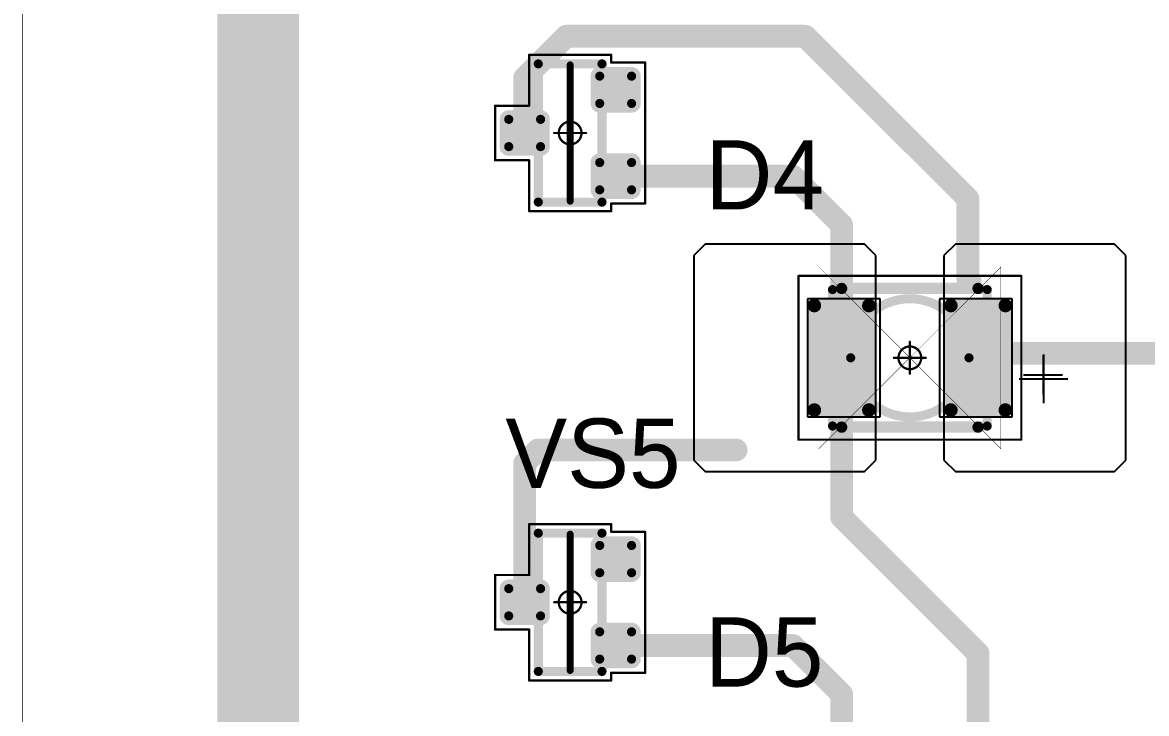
# Model space of a CAD drawing. Header units: millimetres. Extents: x 0 to 395, y 0 to 190.
# Drawn here: x 0 to 24.7, y 122.2 to 137.4 of the extents above; entities that cross this region are included whole.
import ezdxf

# ---------------------------------------------------------------- set-up
doc = ezdxf.new("R2010")
doc.units = ezdxf.units.MM
for name, color, linetype in [('Mechanical13', 56, 'Continuous'), ('Mechanical15', 56, 'Continuous'), ('Mechanical3', 76, 'Continuous'), ('Mechanical5', 56, 'Continuous'), ('TopLayer', 1, 'Continuous'), ('TopOverlay', 2, 'Continuous'), ('TopPaste', 8, 'Continuous'), ('TopSolder', 216, 'Continuous')]:
    doc.layers.add(name, color=color, linetype=linetype)

# ---------------------------------------------------------------- blocks, each defined once
blk = doc.blocks.new('SOT23_1179')
at = {"layer": 'Mechanical13', "const_width": 0.2}
for points in [[(0.7, 1.52), (-0.7, 1.52)], [(-0.7, 1.52), (-0.7, -1.52)], [(0.7, 1.52), (0.7, -1.52)], [(0.7, -1.52), (-0.7, -1.52)]]:
    blk.add_lwpolyline(points, dxfattribs=at)
at = {"layer": 'Mechanical13', "const_width": 0.1}
for points in [[(-0.75, 1.52, 1), (-0.65, 1.52, 1)], [(-0.75, 1.52, 1), (-0.65, 1.52, 1)], [(0.65, 1.52, 1), (0.75, 1.52, 1)], [(0.65, 1.52, 1), (0.75, 1.52, 1)], [(-0.75, -1.52, 1), (-0.65, -1.52, 1)], [(-0.75, -1.52, 1), (-0.65, -1.52, 1)], [(0.65, -1.52, 1), (0.75, -1.52, 1)], [(0.65, -1.52, 1), (0.75, -1.52, 1)]]:
    blk.add_lwpolyline(points, format="xyb", close=True, dxfattribs=at)
at = {"layer": 'Mechanical15', "const_width": 0.05}
for points in [[(-0.9, 1.72), (-0.9, 1.55)], [(0.9, 1.72), (-0.9, 1.72)], [(0.9, 1.72), (0.9, 0.6)], [(-1.65, 1.55), (-1.65, -1.55)], [(-0.9, 1.55), (-1.65, 1.55)], [(1.65, 0.6), (0.9, 0.6)], [(1.65, 0.6), (1.65, -0.6)], [(0, 0.35), (0, -0.35)], [(0.35, 0), (-0.35, 0)], [(1.65, -0.6), (0.9, -0.6)], [(0.9, -0.6), (0.9, -1.72)], [(-0.9, -1.55), (-1.65, -1.55)], [(-0.9, -1.55), (-0.9, -1.72)], [(0.9, -1.72), (-0.9, -1.72)]]:
    blk.add_lwpolyline(points, dxfattribs=at)
at = {"layer": 'Mechanical15'}
for points, const_width in [([(-0.913, 1.72, 1), (-0.888, 1.72, 1)], 0.025), ([(-0.913, 1.72, 1), (-0.888, 1.72, 1)], 0.025), ([(0.888, 1.72, 1), (0.913, 1.72, 1)], 0.025), ([(0.888, 1.72, 1), (0.913, 1.72, 1)], 0.025), ([(-1.662, 1.55, 1), (-1.637, 1.55, 1)], 0.025), ([(-1.662, 1.55, 1), (-1.637, 1.55, 1)], 0.025), ([(-0.913, 1.55, 1), (-0.888, 1.55, 1)], 0.025), ([(-0.913, 1.55, 1), (-0.888, 1.55, 1)], 0.025), ([(0.888, 0.6, 1), (0.913, 0.6, 1)], 0.025), ([(0.888, 0.6, 1), (0.913, 0.6, 1)], 0.025), ([(1.637, 0.6, 1), (1.662, 0.6, 1)], 0.025), ([(1.637, 0.6, 1), (1.662, 0.6, 1)], 0.025), ([(0.25, 0, 1), (-0.25, 0, 1)], 0.05), ([(-0.012, 0.35, 1), (0.012, 0.35, 1)], 0.025), ([(-0.362, 0, 1), (-0.337, 0, 1)], 0.025), ([(-0.262, 0, 1), (-0.238, 0, 1)], 0.025), ([(0.238, 0, 1), (0.262, 0, 1)], 0.025), ([(0.337, 0, 1), (0.362, 0, 1)], 0.025), ([(-0.012, -0.35, 1), (0.012, -0.35, 1)], 0.025), ([(0.888, -0.6, 1), (0.913, -0.6, 1)], 0.025), ([(0.888, -0.6, 1), (0.913, -0.6, 1)], 0.025), ([(1.637, -0.6, 1), (1.662, -0.6, 1)], 0.025), ([(1.637, -0.6, 1), (1.662, -0.6, 1)], 0.025), ([(-1.662, -1.55, 1), (-1.637, -1.55, 1)], 0.025), ([(-1.662, -1.55, 1), (-1.637, -1.55, 1)], 0.025), ([(-0.913, -1.55, 1), (-0.888, -1.55, 1)], 0.025), ([(-0.913, -1.55, 1), (-0.888, -1.55, 1)], 0.025), ([(-0.913, -1.72, 1), (-0.888, -1.72, 1)], 0.025), ([(-0.913, -1.72, 1), (-0.888, -1.72, 1)], 0.025), ([(0.888, -1.72, 1), (0.913, -1.72, 1)], 0.025), ([(0.888, -1.72, 1), (0.913, -1.72, 1)], 0.025)]:
    blk.add_lwpolyline(points, format="xyb", close=True, dxfattribs=dict(at, const_width=const_width))
at = {"layer": 'TopLayer', "const_width": 0.1}
for points in [[(-1.4, 1.25, 1), (-1.3, 1.25, 1)], [(-0.7, 1.25, 1), (-0.6, 1.25, 1)], [(-1.4, 0.65, 1), (-1.3, 0.65, 1)], [(-0.7, 0.65, 1), (-0.6, 0.65, 1)], [(0.6, 0.3, 1), (0.7, 0.3, 1)], [(1.3, 0.3, 1), (1.4, 0.3, 1)], [(0.6, -0.3, 1), (0.7, -0.3, 1)], [(1.3, -0.3, 1), (1.4, -0.3, 1)], [(-1.4, -0.65, 1), (-1.3, -0.65, 1)], [(-0.7, -0.65, 1), (-0.6, -0.65, 1)], [(-1.4, -1.25, 1), (-1.3, -1.25, 1)], [(-0.7, -1.25, 1), (-0.6, -1.25, 1)]]:
    blk.add_lwpolyline(points, format="xyb", close=True, dxfattribs=at)
at = {"layer": 'TopLayer'}
for points in [[(-1.45, 1.25), (-1.45, 0.65), (-0.55, 1.25), (-0.55, 0.65)], [(-1.35, 1.35), (-1.35, 0.55), (-0.65, 1.35), (-0.65, 0.55)], [(0.55, 0.3), (0.55, -0.3), (1.45, 0.3), (1.45, -0.3)], [(0.65, 0.4), (0.65, -0.4), (1.35, 0.4), (1.35, -0.4)], [(-1.45, -0.65), (-1.45, -1.25), (-0.55, -0.65), (-0.55, -1.25)], [(-1.35, -0.55), (-1.35, -1.35), (-0.65, -0.55), (-0.65, -1.35)]]:
    blk.add_solid(points, dxfattribs=at)
at = {"layer": 'TopOverlay', "const_width": 0.15}
blk.add_lwpolyline([(0, 1.5), (0, -1.5)], dxfattribs=at)
at = {"layer": 'TopOverlay', "const_width": 0.075}
for points in [[(-0.038, 1.5, 1), (0.038, 1.5, 1)], [(-0.038, -1.5, 1), (0.038, -1.5, 1)]]:
    blk.add_lwpolyline(points, format="xyb", close=True, dxfattribs=at)
at = {"layer": 'TopPaste', "const_width": 0.075}
for points in [[(-1.387, 1.25, 1), (-1.313, 1.25, 1)], [(-0.687, 1.25, 1), (-0.613, 1.25, 1)], [(-1.387, 0.65, 1), (-1.313, 0.65, 1)], [(-0.687, 0.65, 1), (-0.613, 0.65, 1)], [(0.613, 0.3, 1), (0.687, 0.3, 1)], [(1.313, 0.3, 1), (1.387, 0.3, 1)], [(0.613, -0.3, 1), (0.687, -0.3, 1)], [(1.313, -0.3, 1), (1.387, -0.3, 1)], [(-1.387, -0.65, 1), (-1.313, -0.65, 1)], [(-0.687, -0.65, 1), (-0.613, -0.65, 1)], [(-1.387, -1.25, 1), (-1.313, -1.25, 1)], [(-0.687, -1.25, 1), (-0.613, -1.25, 1)]]:
    blk.add_lwpolyline(points, format="xyb", close=True, dxfattribs=at)
at = {"layer": 'TopPaste'}
for points in [[(-1.425, 1.25), (-1.425, 0.65), (-0.575, 1.25), (-0.575, 0.65)], [(-1.35, 1.325), (-1.35, 0.575), (-0.65, 1.325), (-0.65, 0.575)], [(0.575, 0.3), (0.575, -0.3), (1.425, 0.3), (1.425, -0.3)], [(0.65, 0.375), (0.65, -0.375), (1.35, 0.375), (1.35, -0.375)], [(-1.425, -0.65), (-1.425, -1.25), (-0.575, -0.65), (-0.575, -1.25)], [(-1.35, -0.575), (-1.35, -1.325), (-0.65, -0.575), (-0.65, -1.325)]]:
    blk.add_solid(points, dxfattribs=at)
at = {"layer": 'TopSolder', "const_width": 0.202}
for points in [[(-1.451, 1.25, 1), (-1.249, 1.25, 1)], [(-0.751, 1.25, 1), (-0.549, 1.25, 1)], [(-1.451, 0.65, 1), (-1.249, 0.65, 1)], [(-0.751, 0.65, 1), (-0.549, 0.65, 1)], [(0.549, 0.3, 1), (0.751, 0.3, 1)], [(1.249, 0.3, 1), (1.451, 0.3, 1)], [(0.549, -0.3, 1), (0.751, -0.3, 1)], [(1.249, -0.3, 1), (1.451, -0.3, 1)], [(-1.451, -0.65, 1), (-1.249, -0.65, 1)], [(-0.751, -0.65, 1), (-0.549, -0.65, 1)], [(-1.451, -1.25, 1), (-1.249, -1.25, 1)], [(-0.751, -1.25, 1), (-0.549, -1.25, 1)]]:
    blk.add_lwpolyline(points, format="xyb", close=True, dxfattribs=at)
at = {"layer": 'TopSolder'}
for points in [[(-1.552, 1.25), (-1.552, 0.65), (-0.448, 1.25), (-0.448, 0.65)], [(-1.35, 1.452), (-1.35, 0.448), (-0.65, 1.452), (-0.65, 0.448)], [(0.65, 0.502), (0.65, -0.502), (1.35, 0.502), (1.35, -0.502)], [(0.448, 0.3), (0.448, -0.3), (1.552, 0.3), (1.552, -0.3)], [(-1.35, -0.448), (-1.35, -1.452), (-0.65, -0.448), (-0.65, -1.452)], [(-1.552, -0.65), (-1.552, -1.25), (-0.448, -0.65), (-0.448, -1.25)]]:
    blk.add_solid(points, dxfattribs=at)
blk = doc.blocks.new('SOT23_1180')
at = {"layer": 'Mechanical13', "const_width": 0.2}
for points in [[(0.7, 1.52), (-0.7, 1.52)], [(-0.7, 1.52), (-0.7, -1.52)], [(0.7, 1.52), (0.7, -1.52)], [(0.7, -1.52), (-0.7, -1.52)]]:
    blk.add_lwpolyline(points, dxfattribs=at)
at = {"layer": 'Mechanical13', "const_width": 0.1}
for points in [[(-0.75, 1.52, 1), (-0.65, 1.52, 1)], [(-0.75, 1.52, 1), (-0.65, 1.52, 1)], [(0.65, 1.52, 1), (0.75, 1.52, 1)], [(0.65, 1.52, 1), (0.75, 1.52, 1)], [(-0.75, -1.52, 1), (-0.65, -1.52, 1)], [(-0.75, -1.52, 1), (-0.65, -1.52, 1)], [(0.65, -1.52, 1), (0.75, -1.52, 1)], [(0.65, -1.52, 1), (0.75, -1.52, 1)]]:
    blk.add_lwpolyline(points, format="xyb", close=True, dxfattribs=at)
at = {"layer": 'Mechanical15', "const_width": 0.05}
for points in [[(-0.9, 1.72), (-0.9, 1.55)], [(0.9, 1.72), (-0.9, 1.72)], [(0.9, 1.72), (0.9, 0.6)], [(-1.65, 1.55), (-1.65, -1.55)], [(-0.9, 1.55), (-1.65, 1.55)], [(1.65, 0.6), (0.9, 0.6)], [(1.65, 0.6), (1.65, -0.6)], [(0, 0.35), (0, -0.35)], [(0.35, 0), (-0.35, 0)], [(1.65, -0.6), (0.9, -0.6)], [(0.9, -0.6), (0.9, -1.72)], [(-0.9, -1.55), (-1.65, -1.55)], [(-0.9, -1.55), (-0.9, -1.72)], [(0.9, -1.72), (-0.9, -1.72)]]:
    blk.add_lwpolyline(points, dxfattribs=at)
at = {"layer": 'Mechanical15'}
for points, const_width in [([(-0.913, 1.72, 1), (-0.888, 1.72, 1)], 0.025), ([(-0.913, 1.72, 1), (-0.888, 1.72, 1)], 0.025), ([(0.888, 1.72, 1), (0.913, 1.72, 1)], 0.025), ([(0.888, 1.72, 1), (0.913, 1.72, 1)], 0.025), ([(-1.662, 1.55, 1), (-1.637, 1.55, 1)], 0.025), ([(-1.662, 1.55, 1), (-1.637, 1.55, 1)], 0.025), ([(-0.913, 1.55, 1), (-0.888, 1.55, 1)], 0.025), ([(-0.913, 1.55, 1), (-0.888, 1.55, 1)], 0.025), ([(0.888, 0.6, 1), (0.913, 0.6, 1)], 0.025), ([(0.888, 0.6, 1), (0.913, 0.6, 1)], 0.025), ([(1.637, 0.6, 1), (1.662, 0.6, 1)], 0.025), ([(1.637, 0.6, 1), (1.662, 0.6, 1)], 0.025), ([(0.25, 0, 1), (-0.25, 0, 1)], 0.05), ([(-0.012, 0.35, 1), (0.012, 0.35, 1)], 0.025), ([(-0.362, 0, 1), (-0.337, 0, 1)], 0.025), ([(-0.262, 0, 1), (-0.238, 0, 1)], 0.025), ([(0.238, 0, 1), (0.262, 0, 1)], 0.025), ([(0.337, 0, 1), (0.362, 0, 1)], 0.025), ([(-0.012, -0.35, 1), (0.012, -0.35, 1)], 0.025), ([(0.888, -0.6, 1), (0.913, -0.6, 1)], 0.025), ([(0.888, -0.6, 1), (0.913, -0.6, 1)], 0.025), ([(1.637, -0.6, 1), (1.662, -0.6, 1)], 0.025), ([(1.637, -0.6, 1), (1.662, -0.6, 1)], 0.025), ([(-1.662, -1.55, 1), (-1.637, -1.55, 1)], 0.025), ([(-1.662, -1.55, 1), (-1.637, -1.55, 1)], 0.025), ([(-0.913, -1.55, 1), (-0.888, -1.55, 1)], 0.025), ([(-0.913, -1.55, 1), (-0.888, -1.55, 1)], 0.025), ([(-0.913, -1.72, 1), (-0.888, -1.72, 1)], 0.025), ([(-0.913, -1.72, 1), (-0.888, -1.72, 1)], 0.025), ([(0.888, -1.72, 1), (0.913, -1.72, 1)], 0.025), ([(0.888, -1.72, 1), (0.913, -1.72, 1)], 0.025)]:
    blk.add_lwpolyline(points, format="xyb", close=True, dxfattribs=dict(at, const_width=const_width))
at = {"layer": 'TopLayer', "const_width": 0.1}
for points in [[(-1.4, 1.25, 1), (-1.3, 1.25, 1)], [(-0.7, 1.25, 1), (-0.6, 1.25, 1)], [(-1.4, 0.65, 1), (-1.3, 0.65, 1)], [(-0.7, 0.65, 1), (-0.6, 0.65, 1)], [(0.6, 0.3, 1), (0.7, 0.3, 1)], [(1.3, 0.3, 1), (1.4, 0.3, 1)], [(0.6, -0.3, 1), (0.7, -0.3, 1)], [(1.3, -0.3, 1), (1.4, -0.3, 1)], [(-1.4, -0.65, 1), (-1.3, -0.65, 1)], [(-0.7, -0.65, 1), (-0.6, -0.65, 1)], [(-1.4, -1.25, 1), (-1.3, -1.25, 1)], [(-0.7, -1.25, 1), (-0.6, -1.25, 1)]]:
    blk.add_lwpolyline(points, format="xyb", close=True, dxfattribs=at)
at = {"layer": 'TopLayer'}
for points in [[(-1.45, 1.25), (-1.45, 0.65), (-0.55, 1.25), (-0.55, 0.65)], [(-1.35, 1.35), (-1.35, 0.55), (-0.65, 1.35), (-0.65, 0.55)], [(0.55, 0.3), (0.55, -0.3), (1.45, 0.3), (1.45, -0.3)], [(0.65, 0.4), (0.65, -0.4), (1.35, 0.4), (1.35, -0.4)], [(-1.45, -0.65), (-1.45, -1.25), (-0.55, -0.65), (-0.55, -1.25)], [(-1.35, -0.55), (-1.35, -1.35), (-0.65, -0.55), (-0.65, -1.35)]]:
    blk.add_solid(points, dxfattribs=at)
at = {"layer": 'TopOverlay', "const_width": 0.15}
blk.add_lwpolyline([(0, 1.5), (0, -1.5)], dxfattribs=at)
at = {"layer": 'TopOverlay', "const_width": 0.075}
for points in [[(-0.038, 1.5, 1), (0.038, 1.5, 1)], [(-0.038, -1.5, 1), (0.038, -1.5, 1)]]:
    blk.add_lwpolyline(points, format="xyb", close=True, dxfattribs=at)
at = {"layer": 'TopPaste', "const_width": 0.075}
for points in [[(-1.387, 1.25, 1), (-1.313, 1.25, 1)], [(-0.687, 1.25, 1), (-0.613, 1.25, 1)], [(-1.387, 0.65, 1), (-1.313, 0.65, 1)], [(-0.687, 0.65, 1), (-0.613, 0.65, 1)], [(0.613, 0.3, 1), (0.687, 0.3, 1)], [(1.313, 0.3, 1), (1.387, 0.3, 1)], [(0.613, -0.3, 1), (0.687, -0.3, 1)], [(1.313, -0.3, 1), (1.387, -0.3, 1)], [(-1.387, -0.65, 1), (-1.313, -0.65, 1)], [(-0.687, -0.65, 1), (-0.613, -0.65, 1)], [(-1.387, -1.25, 1), (-1.313, -1.25, 1)], [(-0.687, -1.25, 1), (-0.613, -1.25, 1)]]:
    blk.add_lwpolyline(points, format="xyb", close=True, dxfattribs=at)
at = {"layer": 'TopPaste'}
for points in [[(-1.425, 1.25), (-1.425, 0.65), (-0.575, 1.25), (-0.575, 0.65)], [(-1.35, 1.325), (-1.35, 0.575), (-0.65, 1.325), (-0.65, 0.575)], [(0.575, 0.3), (0.575, -0.3), (1.425, 0.3), (1.425, -0.3)], [(0.65, 0.375), (0.65, -0.375), (1.35, 0.375), (1.35, -0.375)], [(-1.425, -0.65), (-1.425, -1.25), (-0.575, -0.65), (-0.575, -1.25)], [(-1.35, -0.575), (-1.35, -1.325), (-0.65, -0.575), (-0.65, -1.325)]]:
    blk.add_solid(points, dxfattribs=at)
at = {"layer": 'TopSolder', "const_width": 0.202}
for points in [[(-1.451, 1.25, 1), (-1.249, 1.25, 1)], [(-0.751, 1.25, 1), (-0.549, 1.25, 1)], [(-1.451, 0.65, 1), (-1.249, 0.65, 1)], [(-0.751, 0.65, 1), (-0.549, 0.65, 1)], [(0.549, 0.3, 1), (0.751, 0.3, 1)], [(1.249, 0.3, 1), (1.451, 0.3, 1)], [(0.549, -0.3, 1), (0.751, -0.3, 1)], [(1.249, -0.3, 1), (1.451, -0.3, 1)], [(-1.451, -0.65, 1), (-1.249, -0.65, 1)], [(-0.751, -0.65, 1), (-0.549, -0.65, 1)], [(-1.451, -1.25, 1), (-1.249, -1.25, 1)], [(-0.751, -1.25, 1), (-0.549, -1.25, 1)]]:
    blk.add_lwpolyline(points, format="xyb", close=True, dxfattribs=at)
at = {"layer": 'TopSolder'}
for points in [[(-1.552, 1.25), (-1.552, 0.65), (-0.448, 1.25), (-0.448, 0.65)], [(-1.35, 1.452), (-1.35, 0.448), (-0.65, 1.452), (-0.65, 0.448)], [(0.65, 0.502), (0.65, -0.502), (1.35, 0.502), (1.35, -0.502)], [(0.448, 0.3), (0.448, -0.3), (1.552, 0.3), (1.552, -0.3)], [(-1.35, -0.448), (-1.35, -1.452), (-0.65, -0.448), (-0.65, -1.452)], [(-1.552, -0.65), (-1.552, -1.25), (-0.448, -0.65), (-0.448, -1.25)]]:
    blk.add_solid(points, dxfattribs=at)
blk = doc.blocks.new('T66G_4_1328')
at = {"layer": 'Mechanical13'}
for p, q in [((2.936, 0.071), (2.936, -1)), ((2.4, -0.464), (3.471, -0.464))]:
    blk.add_line(p, q, dxfattribs=at)
at = {"layer": 'Mechanical13', "const_width": 0.2}
for points in [[(-1.7, 1.5), (1.7, 1.5)], [(-1.7, -1.5), (-1.7, 1.5)], [(1.7, -1.5), (1.7, 1.5)], [(-1.7, -1.5), (1.7, -1.5)]]:
    blk.add_lwpolyline(points, dxfattribs=at)
at = {"layer": 'Mechanical13'}
for points, const_width in [([(-1.75, 1.5, 1), (-1.65, 1.5, 1)], 0.1), ([(-1.75, 1.5, 1), (-1.65, 1.5, 1)], 0.1), ([(1.65, 1.5, 1), (1.75, 1.5, 1)], 0.1), ([(1.65, 1.5, 1), (1.75, 1.5, 1)], 0.1), ([(1.3, 0, 1), (-1.3, 0, 1)], 0.2), ([(-1.35, 0, 1), (-1.25, 0, 1)], 0.1), ([(1.25, 0, 1), (1.35, 0, 1)], 0.1), ([(-1.75, -1.5, 1), (-1.65, -1.5, 1)], 0.1), ([(-1.75, -1.5, 1), (-1.65, -1.5, 1)], 0.1), ([(1.65, -1.5, 1), (1.75, -1.5, 1)], 0.1), ([(1.65, -1.5, 1), (1.75, -1.5, 1)], 0.1)]:
    blk.add_lwpolyline(points, format="xyb", close=True, dxfattribs=dict(at, const_width=const_width))
at = {"layer": 'Mechanical15', "const_width": 0.05}
for points in [[(-2.45, -1.8), (-2.45, 1.8)], [(-2.45, 1.8), (2.45, 1.8)], [(2.45, -1.8), (2.45, 1.8)], [(0, -0.35), (0, 0.35)], [(-0.35, 0), (0.35, 0)], [(-2.45, -1.8), (2.45, -1.8)]]:
    blk.add_lwpolyline(points, dxfattribs=at)
at = {"layer": 'Mechanical15'}
for points, const_width in [([(-2.462, 1.8, 1), (-2.438, 1.8, 1)], 0.025), ([(-2.462, 1.8, 1), (-2.438, 1.8, 1)], 0.025), ([(2.438, 1.8, 1), (2.462, 1.8, 1)], 0.025), ([(2.438, 1.8, 1), (2.462, 1.8, 1)], 0.025), ([(0.25, 0, 1), (-0.25, 0, 1)], 0.05), ([(-0.012, 0.35, 1), (0.012, 0.35, 1)], 0.025), ([(-0.362, 0, 1), (-0.337, 0, 1)], 0.025), ([(-0.262, 0, 1), (-0.238, 0, 1)], 0.025), ([(0.238, 0, 1), (0.262, 0, 1)], 0.025), ([(0.337, 0, 1), (0.362, 0, 1)], 0.025), ([(-0.012, -0.35, 1), (0.012, -0.35, 1)], 0.025), ([(-2.462, -1.8, 1), (-2.438, -1.8, 1)], 0.025), ([(-2.462, -1.8, 1), (-2.438, -1.8, 1)], 0.025), ([(2.438, -1.8, 1), (2.462, -1.8, 1)], 0.025), ([(2.438, -1.8, 1), (2.462, -1.8, 1)], 0.025)]:
    blk.add_lwpolyline(points, format="xyb", close=True, dxfattribs=dict(at, const_width=const_width))
at = {"layer": 'TopLayer'}
for p, q in [((-4.5, 2.5), (-4.75, 2.25)), ((-1, 2.5), (-4.5, 2.5)), ((-0.75, 2.25), (-1, 2.5)), ((1, 2.5), (0.75, 2.25)), ((4.5, 2.5), (1, 2.5)), ((4.75, 2.25), (4.5, 2.5)), ((-4.75, 2.25), (-4.75, -2.25)), ((-0.75, -2.25), (-0.75, 2.25)), ((0.75, 2.25), (0.75, -2.25)), ((4.75, -2.25), (4.75, 2.25)), ((-4.75, -2.25), (-4.5, -2.5)), ((-1, -2.5), (-0.75, -2.25)), ((0.75, -2.25), (1, -2.5)), ((4.5, -2.5), (4.75, -2.25)), ((-4.5, -2.5), (-1, -2.5)), ((1, -2.5), (4.5, -2.5))]:
    blk.add_line(p, q, dxfattribs=at)
at = {"layer": 'TopLayer', "const_width": 0.15}
for points in [[(-2.175, 1.15, 1), (-2.025, 1.15, 1)], [(-0.975, 1.15, 1), (-0.825, 1.15, 1)], [(0.825, 1.15, 1), (0.975, 1.15, 1)], [(2.025, 1.15, 1), (2.175, 1.15, 1)], [(-2.175, -1.15, 1), (-2.025, -1.15, 1)], [(-0.975, -1.15, 1), (-0.825, -1.15, 1)], [(0.825, -1.15, 1), (0.975, -1.15, 1)], [(2.025, -1.15, 1), (2.175, -1.15, 1)]]:
    blk.add_lwpolyline(points, format="xyb", close=True, dxfattribs=at)
at = {"layer": 'TopLayer'}
for points in [[(-0.9, 1.3), (-2.1, 1.3), (-0.9, -1.3), (-2.1, -1.3)], [(2.1, 1.3), (0.9, 1.3), (2.1, -1.3), (0.9, -1.3)], [(-0.75, 1.15), (-2.25, 1.15), (-0.75, -1.15), (-2.25, -1.15)], [(2.25, 1.15), (0.75, 1.15), (2.25, -1.15), (0.75, -1.15)]]:
    blk.add_solid(points, dxfattribs=at)
at = {"layer": 'TopOverlay'}
for p, q in [((2.928, 0.057), (2.928, -0.8)), ((2.5, -0.372), (3.357, -0.372))]:
    blk.add_line(p, q, dxfattribs=at)
at = {"layer": 'TopOverlay', "const_width": 0.25}
for points in [[(-1.5, 1.525), (1.5, 1.525)], [(-1.5, -1.525), (1.5, -1.525)]]:
    blk.add_lwpolyline(points, dxfattribs=at)
at = {"layer": 'TopOverlay', "const_width": 0.125}
for points in [[(-1.562, 1.525, 1), (-1.438, 1.525, 1)], [(1.438, 1.525, 1), (1.562, 1.525, 1)], [(-1.562, -1.525, 1), (-1.438, -1.525, 1)], [(1.438, -1.525, 1), (1.562, -1.525, 1)]]:
    blk.add_lwpolyline(points, format="xyb", close=True, dxfattribs=at)
at = {"layer": 'TopPaste', "const_width": 0.125}
for points in [[(-2.163, 1.15, 1), (-2.038, 1.15, 1)], [(-0.963, 1.15, 1), (-0.838, 1.15, 1)], [(0.838, 1.15, 1), (0.963, 1.15, 1)], [(2.038, 1.15, 1), (2.163, 1.15, 1)], [(-2.163, -1.15, 1), (-2.038, -1.15, 1)], [(-0.963, -1.15, 1), (-0.838, -1.15, 1)], [(0.838, -1.15, 1), (0.963, -1.15, 1)], [(2.038, -1.15, 1), (2.163, -1.15, 1)]]:
    blk.add_lwpolyline(points, format="xyb", close=True, dxfattribs=at)
at = {"layer": 'TopPaste'}
for points in [[(-0.9, 1.275), (-2.1, 1.275), (-0.9, -1.275), (-2.1, -1.275)], [(2.1, 1.275), (0.9, 1.275), (2.1, -1.275), (0.9, -1.275)], [(-0.775, 1.15), (-2.225, 1.15), (-0.775, -1.15), (-2.225, -1.15)], [(2.225, 1.15), (0.775, 1.15), (2.225, -1.15), (0.775, -1.15)]]:
    blk.add_solid(points, dxfattribs=at)
at = {"layer": 'TopSolder'}
for p, q in [((-2.25, 1.3), (-2.25, -1.3)), ((-0.65, 1.3), (-2.25, 1.3)), ((-0.65, -1.3), (-0.65, 1.3)), ((0.65, 1.3), (0.65, -1.3)), ((2.25, 1.3), (0.65, 1.3)), ((2.25, -1.3), (2.25, 1.3)), ((-2.25, -1.3), (-0.65, -1.3)), ((0.65, -1.3), (2.25, -1.3))]:
    blk.add_line(p, q, dxfattribs=at)

msp = doc.modelspace()

# ---------------------------------------------------------------- linework, layer by layer
at = {"layer": 'Mechanical3', "const_width": 0.01}
msp.add_lwpolyline([(0, 0), (0, 190)], dxfattribs=at)
at = {"layer": 'Mechanical5'}
for points, const_width in [([(17.5, 128.027), (21.5, 132.027)], 0.01), ([(17.5, 132.027), (21.5, 128.027)], 0.01), ([(17.5, 132.027), (21.5, 132.027)], 0.001), ([(17.5, 128.027), (17.5, 132.027)], 0.001), ([(21.5, 128.027), (21.5, 132.027)], 0.001), ([(17.5, 128.027), (21.5, 128.027)], 0.001)]:
    msp.add_lwpolyline(points, dxfattribs=dict(at, const_width=const_width))
for points, const_width in [([(17.498, 132.027, 1), (17.503, 132.027, 1)], 0.005), ([(17.5, 132.027, 1), (17.5, 132.027, 1)], 0.0005), ([(17.5, 132.027, 1), (17.5, 132.027, 1)], 0.0005), ([(21.498, 132.027, 1), (21.503, 132.027, 1)], 0.005), ([(21.5, 132.027, 1), (21.5, 132.027, 1)], 0.0005), ([(21.5, 132.027, 1), (21.5, 132.027, 1)], 0.0005), ([(17.498, 128.027, 1), (17.503, 128.027, 1)], 0.005), ([(17.5, 128.027, 1), (17.5, 128.027, 1)], 0.0005), ([(17.5, 128.027, 1), (17.5, 128.027, 1)], 0.0005), ([(21.498, 128.027, 1), (21.503, 128.027, 1)], 0.005), ([(21.5, 128.027, 1), (21.5, 128.027, 1)], 0.0005), ([(21.5, 128.027, 1), (21.5, 128.027, 1)], 0.0005)]:
    msp.add_lwpolyline(points, format="xyb", close=True, dxfattribs=dict(at, const_width=const_width))
at = {"layer": 'TopLayer'}
for points, const_width in [([(5.175, 109.45), (5.175, 140.55)], 1.8), ([(11.033, 136.183), (11.95, 137.1)], 0.5), ([(11.95, 137.1), (17.2, 137.1)], 0.5), ([(17.2, 137.1), (20.775, 133.525)], 0.5), ([(11.033, 134.971), (11.033, 136.183)], 0.5), ([(13.033, 134.021), (16.931, 134.021)], 0.5), ([(16.931, 134.021), (18, 132.952)], 0.5), ([(20.775, 131.75), (20.775, 133.525)], 0.5), ([(18, 129.879), (18, 132.952)], 0.5), ([(20.775, 131.75), (20.825, 131.7)], 0.5), ([(18, 126.525), (18, 130.027)], 0.5), ([(21, 130.027), (21.098, 130.125)], 0.5), ([(21.098, 130.125), (26.275, 130.125)], 0.5), ([(11.033, 127.707), (11.326, 128)], 0.5), ([(11.326, 128), (15.682, 128)], 0.5), ([(11.033, 124.65), (11.033, 127.707)], 0.5), ([(18, 126.525), (21, 123.525)], 0.5), ([(13.033, 123.7), (16.931, 123.7)], 0.5), ([(16.931, 123.7), (18, 122.63)], 0.5), ([(21, 120.027), (21, 123.525)], 0.5), ([(18, 119.557), (18, 122.63)], 0.5)]:
    msp.add_lwpolyline(points, dxfattribs=dict(at, const_width=const_width))
at = {"layer": 'TopLayer', "const_width": 0.25}
for points in [[(11.825, 137.1, 1), (12.075, 137.1, 1)], [(11.825, 137.1, 1), (12.075, 137.1, 1)], [(17.075, 137.1, 1), (17.325, 137.1, 1)], [(17.075, 137.1, 1), (17.325, 137.1, 1)], [(10.908, 136.183, 1), (11.158, 136.183, 1)], [(10.908, 136.183, 1), (11.158, 136.183, 1)], [(10.908, 134.971, 1), (11.158, 134.971, 1)], [(12.908, 134.021, 1), (13.158, 134.021, 1)], [(16.806, 134.021, 1), (17.056, 134.021, 1)], [(16.806, 134.021, 1), (17.056, 134.021, 1)], [(20.65, 133.525, 1), (20.9, 133.525, 1)], [(20.65, 133.525, 1), (20.9, 133.525, 1)], [(17.875, 132.952, 1), (18.125, 132.952, 1)], [(17.875, 132.952, 1), (18.125, 132.952, 1)], [(20.65, 131.75, 1), (20.9, 131.75, 1)], [(20.65, 131.75, 1), (20.9, 131.75, 1)], [(20.7, 131.7, 1), (20.95, 131.7, 1)], [(17.875, 130.027, 1), (18.125, 130.027, 1)], [(20.875, 130.027, 1), (21.125, 130.027, 1)], [(20.973, 130.125, 1), (21.223, 130.125, 1)], [(20.973, 130.125, 1), (21.223, 130.125, 1)], [(17.875, 129.879, 1), (18.125, 129.879, 1)], [(11.201, 128, 1), (11.451, 128, 1)], [(11.201, 128, 1), (11.451, 128, 1)], [(15.557, 128, 1), (15.807, 128, 1)], [(10.908, 127.707, 1), (11.158, 127.707, 1)], [(10.908, 127.707, 1), (11.158, 127.707, 1)], [(17.875, 126.525, 1), (18.125, 126.525, 1)], [(17.875, 126.525, 1), (18.125, 126.525, 1)], [(10.908, 124.65, 1), (11.158, 124.65, 1)], [(12.908, 123.7, 1), (13.158, 123.7, 1)], [(16.806, 123.7, 1), (17.056, 123.7, 1)], [(16.806, 123.7, 1), (17.056, 123.7, 1)], [(20.875, 123.525, 1), (21.125, 123.525, 1)], [(20.875, 123.525, 1), (21.125, 123.525, 1)], [(17.875, 122.63, 1), (18.125, 122.63, 1)], [(17.875, 122.63, 1), (18.125, 122.63, 1)]]:
    msp.add_lwpolyline(points, format="xyb", close=True, dxfattribs=at)

# ---------------------------------------------------------------- block references
for name, p, rotation in [('SOT23_1180', (12.033, 134.971), 180), ('T66G_4_1328', (19.5, 130.027), 360), ('SOT23_1179', (12.033, 124.65), 180)]:
    msp.add_blockref(name, p, dxfattribs=dict(rotation=rotation))

# ---------------------------------------------------------------- texts
at = {"layer": 'TopOverlay'}
for s, p in [('D4', (15.007, 133.289)), ('VS5', (10.608, 127.167)), ('D5', (14.995, 122.796))]:
    msp.add_text(s, height=1.524, dxfattribs=at).set_placement(p)

doc.saveas('drawing.dxf')
